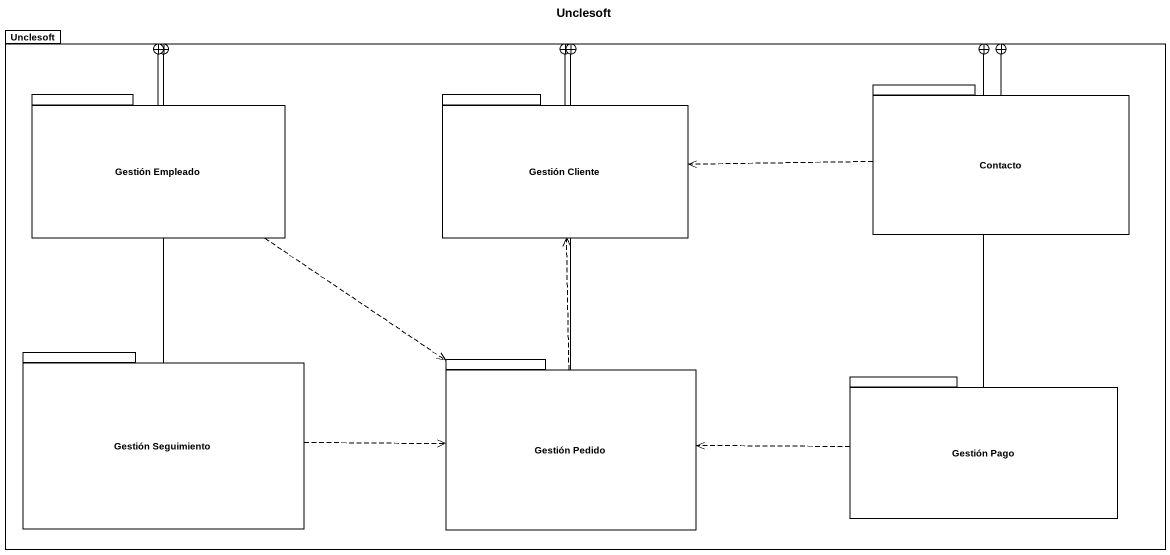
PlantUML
@startuml
title Unclesoft
package Unclesoft {
  package "Gestión Empleado" as Gestión_Empleado {
  }
  package "Gestión Cliente" as Gestión_Cliente {
  }
  package Contacto {
  }
  package "Gestión Seguimiento" as Gestión_Seguimiento {
  }
  package "Gestión Pedido" as Gestión_Pedido {
  }
  package "Gestión Pago" as Gestión_Pago {
  }
}
Gestión_Empleado -right-+ Unclesoft
Gestión_Empleado ..> Gestión_Pedido
Gestión_Cliente --+ Unclesoft
Contacto -left-+ Unclesoft
Contacto .left.> Gestión_Cliente
Gestión_Seguimiento -right-+ Unclesoft
Gestión_Seguimiento .right.> Gestión_Pedido
Gestión_Pedido -up-+ Unclesoft
Gestión_Pedido .up.> Gestión_Cliente
Gestión_Pago -left-+ Unclesoft
Gestión_Pago .left.> Gestión_Pedido
@enduml
